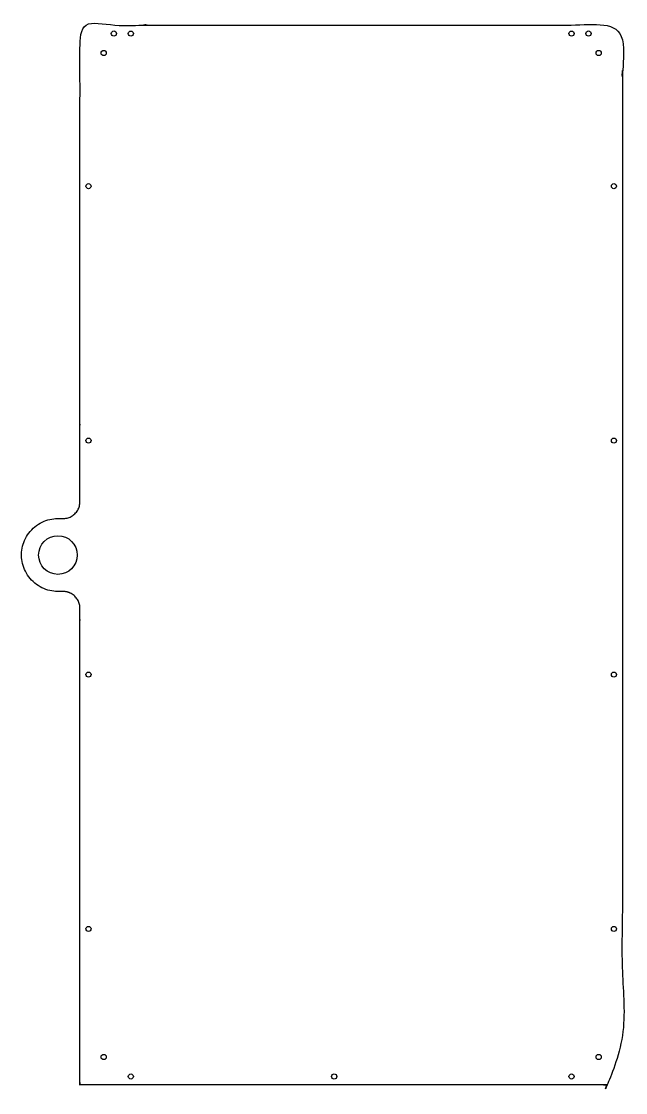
# Model space of a CAD drawing. Header units: millimetres. Extents: x 19 to 2215, y -9 to 1254.
# Drawn here: x 1502 to 2215, y -9 to 1254 of the extents above; entities that cross this region are included whole.
import ezdxf

# ---------------------------------------------------------------- set-up
doc = ezdxf.new("R2010")
doc.units = ezdxf.units.MM
doc.header["$MEASUREMENT"] = 0
for name, color, linetype, true_color in [('Bottom layer$Cutout', 111, 'Continuous', 0x7fffbf), ('Bottom layer$Hold down', 40, 'Continuous', 0xffbf00), ('Bottom layer$Test cut for vaccum hose', 125, 'Continuous', 0x3fbf7f)]:
    doc.layers.add(name, color=color, linetype=linetype, true_color=true_color)

msp = doc.modelspace()

# ---------------------------------------------------------------- linework, layer by layer
at = {"layer": 'Bottom layer$Cutout'}
for centre, radius in [((1611.1, 1240), 3.08), ((2171.1, 1240), 3.08), ((1599.1, 1217), 3.08), ((2183.1, 1217), 3.08), ((1599.1, 33), 3.08), ((2183.1, 33), 3.07), ((1871.1, 10), 3.07)]:
    msp.add_circle(centre, radius, dxfattribs=at)
msp.add_rational_spline([(1573.1, 0), (1891.1, 0), (2209.1, 0), (2211.1, 0), (2211.1, 2), (2211.1, 625), (2211.1, 1248), (2211.1, 1250), (2209.1, 1250), (1891.1, 1250), (1573.1, 1250), (1571.1, 1250), (1571.1, 1248), (1571.1, 968), (1571.1, 688), (1571.1, 668), (1551.1, 668), (1548.1, 668), (1545.1, 668), (1502.1, 668), (1502.1, 625), (1502.1, 582), (1545.1, 582), (1548.1, 582), (1551.1, 582), (1571.1, 582), (1571.1, 562), (1571.1, 282), (1571.1, 2), (1571.1, 0), (1573.1, 0)], [1, 1, 1, 0.707106781187, 1, 1, 1, 0.707106781187, 1, 1, 1, 0.707106781187, 1, 1, 1, 0.707106781187, 1, 1, 1, 0.707106781187, 1, 0.707106781187, 1, 1, 1, 0.707106781187, 1, 1, 1, 0.707106781187, 1], degree=2, knots=[15915.458506, 15915.458506, 15915.458506, 16551.458506, 16551.458506, 16554.600098, 16554.600098, 17800.600098, 17800.600098, 17803.741691, 17803.741691, 18439.741691, 18439.741691, 18442.883284, 18442.883284, 19002.883284, 19002.883284, 19034.29921, 19034.29921, 19039.450961, 19039.450961, 19075.579277, 19075.579277, 19111.707592, 19111.707592, 19116.859344, 19116.859344, 19148.27527, 19148.27527, 19708.27527, 19708.27527, 19711.416863, 19711.416863, 19711.416863], dxfattribs=at)
at = {"layer": 'Bottom layer$Hold down'}
for centre in [(1631.1, 1240), (2151.1, 1240), (1581.1, 1060), (2201.1, 1060), (1581.1, 760), (2201.1, 760), (1581.1, 484), (2201.1, 484), (1581.1, 184), (2201.1, 184), (1631.1, 10), (2151.1, 10)]:
    msp.add_circle(centre, 3, dxfattribs=at)
at = {"layer": 'Bottom layer$Test cut for vaccum hose'}
msp.add_circle((1545.1, 625), 22.8, dxfattribs=at)

doc.saveas('drawing.dxf')
